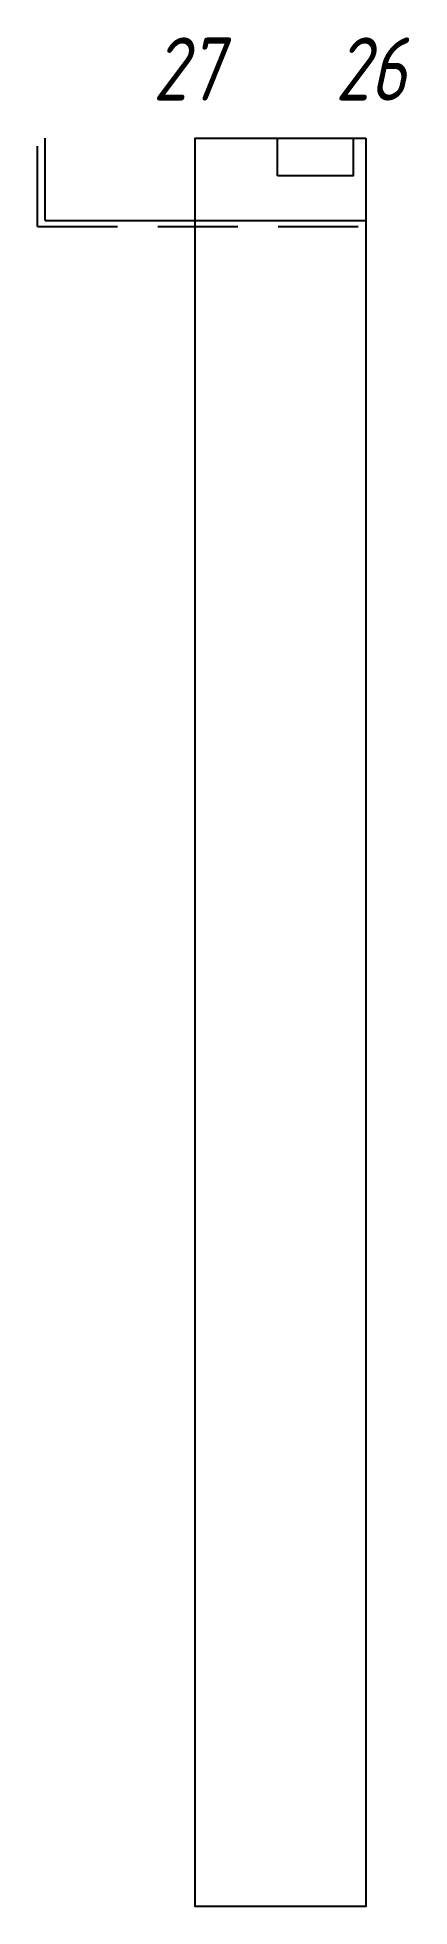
# Model space of a CAD drawing. Header units: millimetres. Extents: x -250 to 339, y 0 to 2959.
import ezdxf
from ezdxf.enums import TextEntityAlignment as Align

# ---------------------------------------------------------------- set-up
doc = ezdxf.new("R2010")
doc.units = ezdxf.units.MM
doc.linetypes.add('DASHED', pattern=[19.05, 12.7, -6.35])
for name, color, linetype in [('01 Черновое', 7, 'Continuous'), ('02 ОВиК', 7, 'Continuous'), ('03 Потолок', 5, 'Continuous')]:
    doc.layers.add(name, color=color, linetype=linetype)
doc.styles.add('ГОСТ-ISOCPEUR', font='isocpeui.ttf', dxfattribs={"width": 0.8})

msp = doc.modelspace()

# ---------------------------------------------------------------- linework, layer by layer
at = {"layer": '01 Черновое'}
msp.add_lwpolyline([(270, 2800), (270, 0), (0, 0), (0, 2800)], close=True, dxfattribs=at)
at = {"layer": '02 ОВиК', "linetype": 'Continuous', "lineweight": -2, "flags": 128}
msp.add_lwpolyline([(130, 2740), (130, 2800), (250, 2800), (250, 2740)], close=True, dxfattribs=at)
at = {"layer": '02 ОВиК', "color": 7, "linetype": 'Continuous', "lineweight": -2, "flags": 128}
msp.add_lwpolyline([(130, 2740), (130, 2800), (250, 2800), (250, 2740)], close=True, dxfattribs=at)
at = {"layer": '03 Потолок', "color": 7, "linetype": 'DASHED', "ltscale": 10}
for q in [(-250, 2800), (270, 2660)]:
    msp.add_line((-250, 2660), q, dxfattribs=at)
at = {"layer": '03 Потолок', "color": 7, "ltscale": 10}
for q in [(-237.5, 2800), (270, 2669.5)]:
    msp.add_line((-237.5, 2669.5), q, dxfattribs=at)

# ---------------------------------------------------------------- texts
at = {"layer": '01 Черновое', "style": 'ГОСТ-ISOCPEUR', "width": 0.8}
for s, p in [('27', (-11.8, 2909.4)), ('26', (277.8, 2909.4))]:
    msp.add_text(s, height=100, dxfattribs=at).set_placement(p, align=Align.MIDDLE)

doc.saveas('drawing.dxf')
